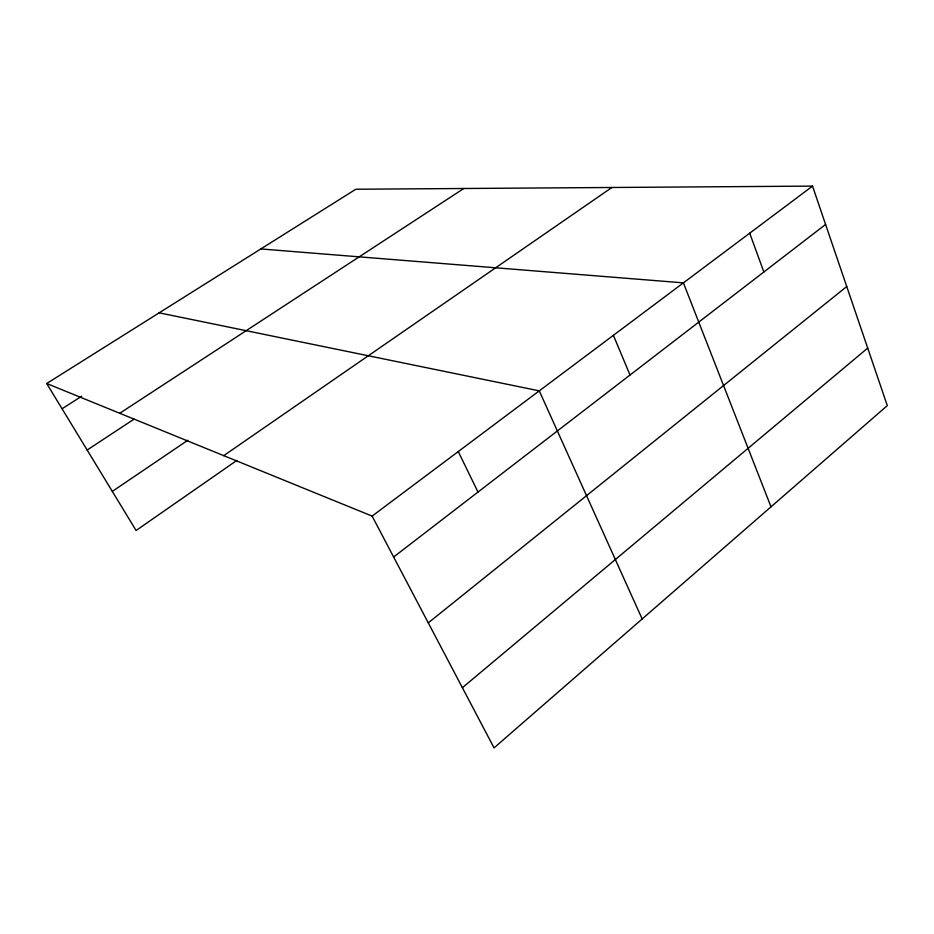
<?xml version="1.0" encoding="UTF-8"?>
<svg xmlns="http://www.w3.org/2000/svg" width="934" height="934" viewBox="0 0 934 934"><rect width="100%" height="100%" fill="white"/><g stroke="black" fill="none" stroke-linecap="round" stroke-linejoin="round"><path stroke-width="1.4" d="M462.388 687.704L867.709 348.09M428.274 622.873L846.741 286.54M393.634 557.014L825.598 224.452M372.117 516.105L812.533 186.111L887.3 405.613L494.051 747.889L372.117 516.105L46.7 383.512L355.831 189.24L812.533 186.111M236.792 460.462L136.095 530.5L46.7 383.512M223.728 455.652L611.887 187.489M112.325 491.401L187.851 440.241M87.154 450.025L134.076 419.144M119.75 413.283L463.801 188.505M62.064 408.765L81.725 396.191M260.831 248.946L683.408 282.862L770.994 506.835M159.165 312.832L539.268 390.856L642.16 618.973M458.267 451.554L477.986 492.066M613.381 335.329L630.03 375.013M749.698 233.185L763.849 271.992"/></g></svg>
